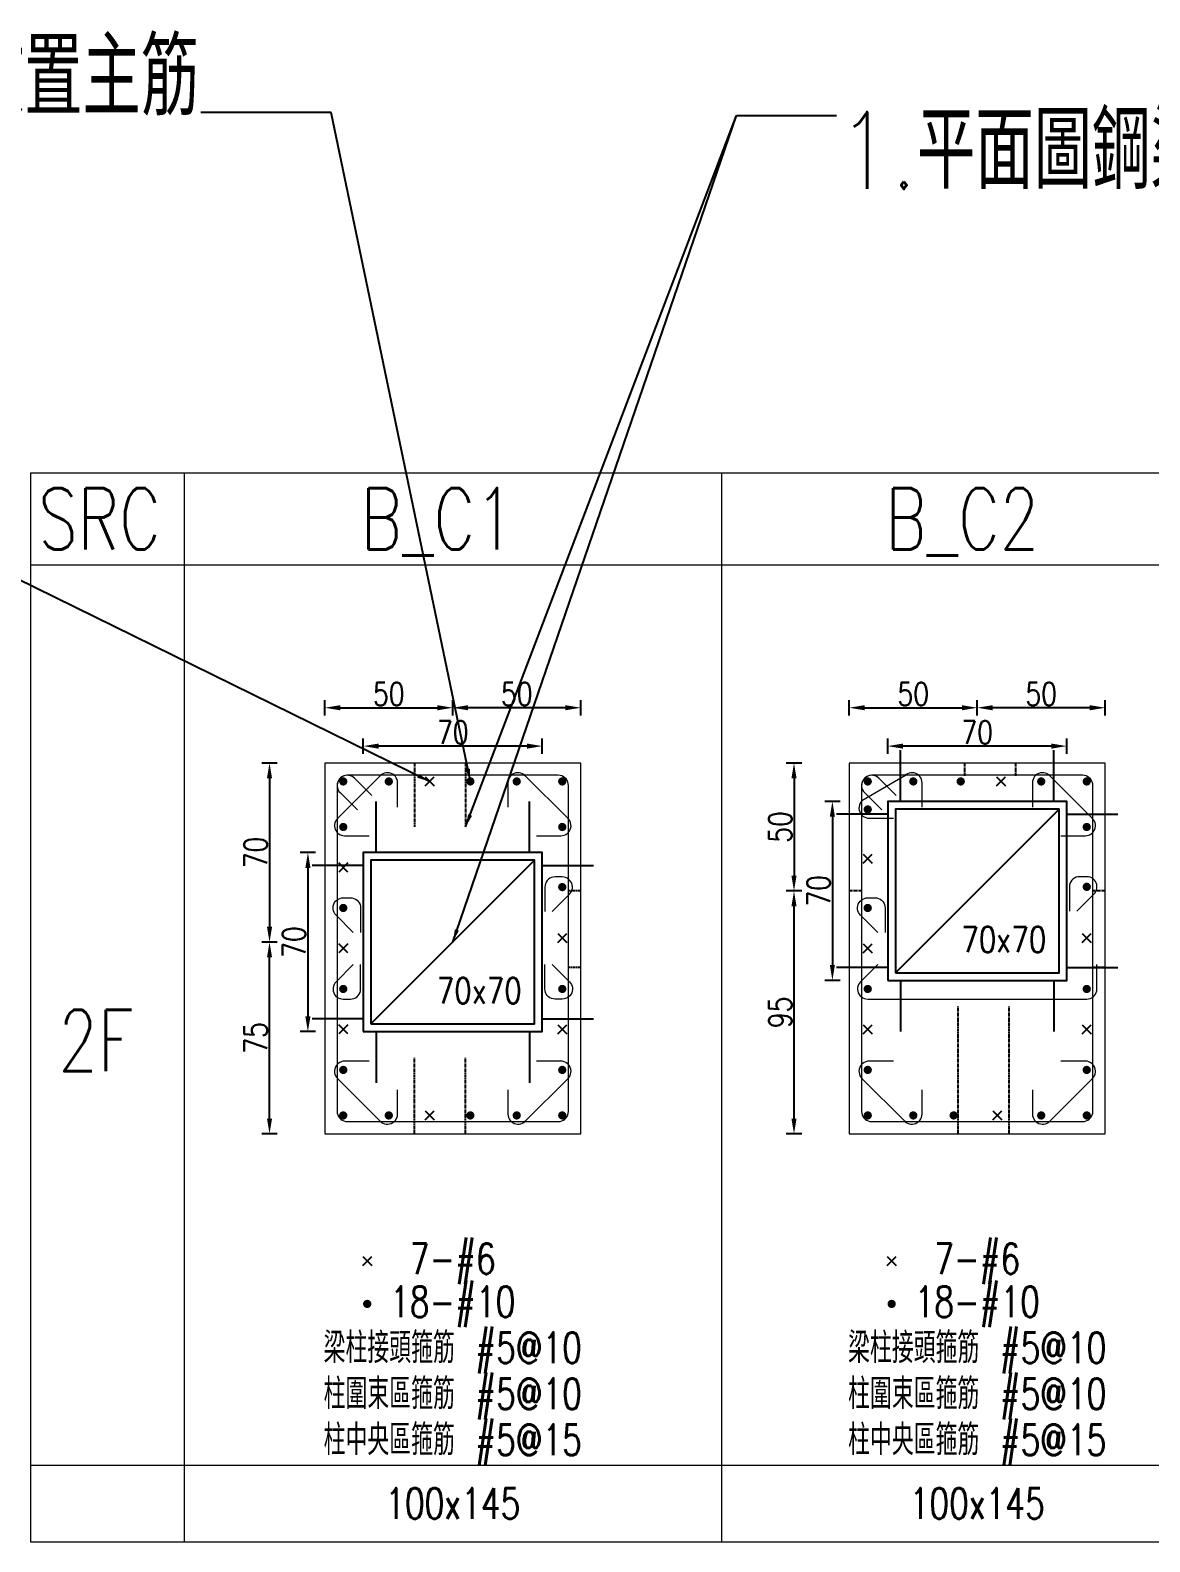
# Model space of a CAD drawing. Header units: millimetres. Extents: x 1453 to 6172, y 54950 to 59013.
# Drawn here: x 2267 to 2705, y 55389 to 55980 of the extents above; entities that cross this region are included whole.
import ezdxf
from ezdxf.enums import TextEntityAlignment as Align

# ---------------------------------------------------------------- set-up
doc = ezdxf.new("R2010")
doc.units = ezdxf.units.MM
doc.linetypes.add('CENTER', pattern=[2, 1.25, -0.25, 0.25, -0.25])
for name, color, linetype in [('SRC鋼梁', 1, 'Continuous'), ('TC-鋼柱', 11, 'Continuous'), ('主筋斷面', 1, 'Continuous'), ('工作筋', 1, 'Continuous'), ('文字-主筋根數', 7, 'Continuous'), ('文字-剪力筋 中央區', 7, 'Continuous'), ('文字-剪力筋-BC', 7, 'Continuous'), ('文字-剪力筋-圍束區', 7, 'Continuous'), ('文字-斷面尺寸', 7, 'Continuous'), ('文字-柱線名稱', 7, 'Continuous'), ('文字-樓群名稱', 7, 'Continuous'), ('柱斷面線', 4, 'Continuous'), ('標註字', 4, 'Continuous'), ('箍筋線', 1, 'Continuous'), ('網格線', 7, 'Continuous')]:
    doc.layers.add(name, color=color, linetype=linetype)
doc.layers.add('TC-鋼粱(隱藏)', color=183, linetype='CENTER', plot=False)
doc.styles.get("Standard").update_dxf_attribs({"font": 'arial.ttf'})
doc.styles.add('TXT', font='TXT.shx', dxfattribs={"width": 0.8, "bigfont": 'ae.shx'})
doc.dimstyles.new('ISO-25', dxfattribs={"dimtxt": 2.5, "dimasz": 2.5, "dimexe": 1.25, "dimexo": 0.625, "dimtad": 1, "dimtxsty": 'Standard', "dimcen": 2.5, "dimadec": 0, "dimazin": 0, "dimtfac": 1, "dimtmove": 0, "dimatfit": 3, "dimfxl": 1, "dimarcsym": 0})
doc.dimstyles.new('TC-DIM1(60)', dxfattribs={"dimscale": 0.3, "dimtxt": 30, "dimasz": 20, "dimexe": 10, "dimexo": 10, "dimgap": 3, "dimtad": 1, "dimdec": 1, "dimdsep": 46, "dimtxsty": 'TXT', "dimcen": 1, "dimclrd": 4, "dimclre": 4, "dimclrt": 6, "dimadec": 0, "dimazin": 0, "dimtfac": 1, "dimtdec": 1, "dimtix": 1, "dimtofl": 0, "dimtmove": 2, "dimatfit": 3, "dimfxl": 10, "dimtolj": 1, "dimtzin": 0, "dimarcsym": 0})

# ---------------------------------------------------------------- blocks, each defined once
blk = doc.blocks.new('Circle_Filled')
at = {"const_width": 0.5}
blk.add_lwpolyline([(-0.25, 0, 1), (0.25, 0, 1)], format="xyb", close=True, dxfattribs=at)
blk = doc.blocks.new('*D92')
at = {"layer": 'Defpoints', "color": 0}
for p in [(2432.09, 55715.35), (2432.09, 55700.35), (2382.08, 55693.73)]:
    blk.add_point(p, dxfattribs=at)
at = {"layer": '標註字', "color": 4, "lineweight": -2}
for p, q in [((2382.08, 55712.35), (2382.08, 55718.35)), ((2432.09, 55712.35), (2432.09, 55718.35)), ((2388.08, 55715.35), (2426.09, 55715.35))]:
    blk.add_line(p, q, dxfattribs=at)
at = {"layer": '標註字', "color": 4}
for points in [[(2388.08, 55716.35), (2388.08, 55714.35), (2382.08, 55715.35)], [(2426.09, 55716.35), (2426.09, 55714.35), (2432.09, 55715.35)]]:
    blk.add_solid(points, dxfattribs=at)
at = {"layer": '標註字', "color": 6, "insert": (2407.08, 55720.75), "char_height": 9, "attachment_point": 5, "style": 'TXT'}
blk.add_mtext('\\A1;50', dxfattribs=at)
blk = doc.blocks.new('*D93')
at = {"layer": 'Defpoints', "color": 0}
for p in [(2432.09, 55715.35), (2432.09, 55700.35), (2482.08, 55693.73)]:
    blk.add_point(p, dxfattribs=at)
at = {"layer": '標註字', "color": 4, "lineweight": -2}
for p, q in [((2432.09, 55712.35), (2432.09, 55718.35)), ((2482.08, 55712.35), (2482.08, 55718.35)), ((2476.08, 55715.35), (2438.09, 55715.35))]:
    blk.add_line(p, q, dxfattribs=at)
at = {"layer": '標註字', "color": 4}
for points in [[(2438.09, 55716.35), (2438.09, 55714.35), (2432.09, 55715.35)], [(2476.08, 55716.35), (2476.08, 55714.35), (2482.08, 55715.35)]]:
    blk.add_solid(points, dxfattribs=at)
at = {"layer": '標註字', "color": 6, "insert": (2457.08, 55720.75), "char_height": 9, "attachment_point": 5, "style": 'TXT'}
blk.add_mtext('\\A1;50', dxfattribs=at)
blk = doc.blocks.new('*D94')
at = {"layer": 'Defpoints', "color": 0}
for p in [(2360.46, 55623.73), (2375.46, 55623.73), (2382.08, 55548.73)]:
    blk.add_point(p, dxfattribs=at)
at = {"layer": '標註字', "color": 4, "lineweight": -2}
for p, q in [((2363.46, 55623.73), (2357.46, 55623.73)), ((2360.46, 55554.73), (2360.46, 55617.73)), ((2363.46, 55548.73), (2357.46, 55548.73))]:
    blk.add_line(p, q, dxfattribs=at)
at = {"layer": '標註字', "color": 4}
for points in [[(2359.46, 55617.73), (2361.46, 55617.73), (2360.46, 55623.73)], [(2359.46, 55554.73), (2361.46, 55554.73), (2360.46, 55548.73)]]:
    blk.add_solid(points, dxfattribs=at)
at = {"layer": '標註字', "color": 6, "insert": (2355.06, 55586.23), "char_height": 9, "attachment_point": 5, "rotation": 90, "style": 'TXT'}
blk.add_mtext('\\A1;75', dxfattribs=at)
blk = doc.blocks.new('*D95')
at = {"layer": 'Defpoints', "color": 0}
for p in [(2382.08, 55693.73), (2360.46, 55623.73), (2375.46, 55623.73)]:
    blk.add_point(p, dxfattribs=at)
at = {"layer": '標註字', "color": 4, "lineweight": -2}
for p, q in [((2363.46, 55693.73), (2357.46, 55693.73)), ((2360.46, 55687.73), (2360.46, 55629.73)), ((2363.46, 55623.73), (2357.46, 55623.73))]:
    blk.add_line(p, q, dxfattribs=at)
at = {"layer": '標註字', "color": 4}
for points in [[(2359.46, 55687.73), (2361.46, 55687.73), (2360.46, 55693.73)], [(2359.46, 55629.73), (2361.46, 55629.73), (2360.46, 55623.73)]]:
    blk.add_solid(points, dxfattribs=at)
at = {"layer": '標註字', "color": 6, "insert": (2355.06, 55658.73), "char_height": 9, "attachment_point": 5, "rotation": 90, "style": 'TXT'}
blk.add_mtext('\\A1;70', dxfattribs=at)
blk = doc.blocks.new('*D96')
at = {"layer": 'Defpoints', "color": 0}
for p in [(2397.08, 55658.73), (2375.46, 55588.73), (2397.08, 55588.73)]:
    blk.add_point(p, dxfattribs=at)
at = {"layer": '標註字', "color": 4, "lineweight": -2}
for p, q in [((2378.46, 55658.73), (2372.46, 55658.73)), ((2375.46, 55652.73), (2375.46, 55594.73)), ((2378.46, 55588.73), (2372.46, 55588.73))]:
    blk.add_line(p, q, dxfattribs=at)
at = {"layer": '標註字', "color": 4}
for points in [[(2374.46, 55652.73), (2376.46, 55652.73), (2375.46, 55658.73)], [(2374.46, 55594.73), (2376.46, 55594.73), (2375.46, 55588.73)]]:
    blk.add_solid(points, dxfattribs=at)
at = {"layer": '標註字', "color": 6, "insert": (2370.06, 55623.73), "char_height": 9, "attachment_point": 5, "rotation": 90, "style": 'TXT'}
blk.add_mtext('\\A1;70', dxfattribs=at)
blk = doc.blocks.new('*D97')
at = {"layer": 'Defpoints', "color": 0}
for p in [(2397.08, 55700.35), (2397.08, 55658.73), (2467.08, 55658.73)]:
    blk.add_point(p, dxfattribs=at)
at = {"layer": '標註字', "color": 4, "lineweight": -2}
for p, q in [((2397.08, 55697.35), (2397.08, 55703.35)), ((2467.08, 55697.35), (2467.08, 55703.35)), ((2461.08, 55700.35), (2403.08, 55700.35))]:
    blk.add_line(p, q, dxfattribs=at)
at = {"layer": '標註字', "color": 4}
for points in [[(2403.08, 55701.35), (2403.08, 55699.35), (2397.08, 55700.35)], [(2461.08, 55701.35), (2461.08, 55699.35), (2467.08, 55700.35)]]:
    blk.add_solid(points, dxfattribs=at)
at = {"layer": '標註字', "color": 6, "insert": (2432.08, 55705.75), "char_height": 9, "attachment_point": 5, "style": 'TXT'}
blk.add_mtext('\\A1;70', dxfattribs=at)
blk = doc.blocks.new('x')
at = {"layer": '工作筋'}
for p, q in [((-1.77, -1.77), (1.77, 1.77)), ((-1.77, 1.77), (1.77, -1.77))]:
    blk.add_line(p, q, dxfattribs=at)
blk = doc.blocks.new('*D11')
at = {"layer": 'Defpoints', "color": 0}
for p in [(2637.09, 55715.35), (2637.09, 55700.35), (2587.08, 55693.73)]:
    blk.add_point(p, dxfattribs=at)
at = {"layer": '標註字', "color": 4, "lineweight": -2}
for p, q in [((2587.08, 55712.35), (2587.08, 55718.35)), ((2637.09, 55712.35), (2637.09, 55718.35)), ((2593.08, 55715.35), (2631.09, 55715.35))]:
    blk.add_line(p, q, dxfattribs=at)
at = {"layer": '標註字', "color": 4}
for points in [[(2593.08, 55716.35), (2593.08, 55714.35), (2587.08, 55715.35)], [(2631.09, 55716.35), (2631.09, 55714.35), (2637.09, 55715.35)]]:
    blk.add_solid(points, dxfattribs=at)
at = {"layer": '標註字', "color": 6, "insert": (2612.08, 55720.75), "char_height": 9, "attachment_point": 5, "style": 'TXT'}
blk.add_mtext('\\A1;50', dxfattribs=at)
blk = doc.blocks.new('*D12')
at = {"layer": 'Defpoints', "color": 0}
for p in [(2637.09, 55715.35), (2637.09, 55700.35), (2687.08, 55693.73)]:
    blk.add_point(p, dxfattribs=at)
at = {"layer": '標註字', "color": 4, "lineweight": -2}
for p, q in [((2637.09, 55712.35), (2637.09, 55718.35)), ((2687.08, 55712.35), (2687.08, 55718.35)), ((2681.08, 55715.35), (2643.09, 55715.35))]:
    blk.add_line(p, q, dxfattribs=at)
at = {"layer": '標註字', "color": 4}
for points in [[(2643.09, 55716.35), (2643.09, 55714.35), (2637.09, 55715.35)], [(2681.08, 55716.35), (2681.08, 55714.35), (2687.08, 55715.35)]]:
    blk.add_solid(points, dxfattribs=at)
at = {"layer": '標註字', "color": 6, "insert": (2662.08, 55720.75), "char_height": 9, "attachment_point": 5, "style": 'TXT'}
blk.add_mtext('\\A1;50', dxfattribs=at)
blk = doc.blocks.new('*D13')
at = {"layer": 'Defpoints', "color": 0}
for p in [(2565.46, 55643.73), (2580.46, 55643.73), (2587.08, 55548.73)]:
    blk.add_point(p, dxfattribs=at)
at = {"layer": '標註字', "color": 4, "lineweight": -2}
for p, q in [((2568.46, 55643.73), (2562.46, 55643.73)), ((2565.46, 55554.73), (2565.46, 55637.73)), ((2568.46, 55548.73), (2562.46, 55548.73))]:
    blk.add_line(p, q, dxfattribs=at)
at = {"layer": '標註字', "color": 4}
for points in [[(2564.46, 55637.73), (2566.46, 55637.73), (2565.46, 55643.73)], [(2564.46, 55554.73), (2566.46, 55554.73), (2565.46, 55548.73)]]:
    blk.add_solid(points, dxfattribs=at)
at = {"layer": '標註字', "color": 6, "insert": (2560.06, 55596.23), "char_height": 9, "attachment_point": 5, "rotation": 90, "style": 'TXT'}
blk.add_mtext('\\A1;95', dxfattribs=at)
blk = doc.blocks.new('*D14')
at = {"layer": 'Defpoints', "color": 0}
for p in [(2587.08, 55693.73), (2565.46, 55643.73), (2580.46, 55643.73)]:
    blk.add_point(p, dxfattribs=at)
at = {"layer": '標註字', "color": 4, "lineweight": -2}
for p, q in [((2568.46, 55693.73), (2562.46, 55693.73)), ((2565.46, 55687.73), (2565.46, 55649.73)), ((2568.46, 55643.73), (2562.46, 55643.73))]:
    blk.add_line(p, q, dxfattribs=at)
at = {"layer": '標註字', "color": 4}
for points in [[(2564.46, 55687.73), (2566.46, 55687.73), (2565.46, 55693.73)], [(2564.46, 55649.73), (2566.46, 55649.73), (2565.46, 55643.73)]]:
    blk.add_solid(points, dxfattribs=at)
at = {"layer": '標註字', "color": 6, "insert": (2560.06, 55668.73), "char_height": 9, "attachment_point": 5, "rotation": 90, "style": 'TXT'}
blk.add_mtext('\\A1;50', dxfattribs=at)
blk = doc.blocks.new('*D15')
at = {"layer": 'Defpoints', "color": 0}
for p in [(2602.08, 55678.73), (2580.46, 55608.73), (2602.08, 55608.73)]:
    blk.add_point(p, dxfattribs=at)
at = {"layer": '標註字', "color": 4, "lineweight": -2}
for p, q in [((2583.46, 55678.73), (2577.46, 55678.73)), ((2580.46, 55672.73), (2580.46, 55614.73)), ((2583.46, 55608.73), (2577.46, 55608.73))]:
    blk.add_line(p, q, dxfattribs=at)
at = {"layer": '標註字', "color": 4}
for points in [[(2579.46, 55672.73), (2581.46, 55672.73), (2580.46, 55678.73)], [(2579.46, 55614.73), (2581.46, 55614.73), (2580.46, 55608.73)]]:
    blk.add_solid(points, dxfattribs=at)
at = {"layer": '標註字', "color": 6, "insert": (2575.06, 55643.73), "char_height": 9, "attachment_point": 5, "rotation": 90, "style": 'TXT'}
blk.add_mtext('\\A1;70', dxfattribs=at)
blk = doc.blocks.new('*D16')
at = {"layer": 'Defpoints', "color": 0}
for p in [(2602.08, 55700.35), (2602.08, 55678.73), (2672.08, 55678.73)]:
    blk.add_point(p, dxfattribs=at)
at = {"layer": '標註字', "color": 4, "lineweight": -2}
for p, q in [((2602.08, 55697.35), (2602.08, 55703.35)), ((2672.08, 55697.35), (2672.08, 55703.35)), ((2666.08, 55700.35), (2608.08, 55700.35))]:
    blk.add_line(p, q, dxfattribs=at)
at = {"layer": '標註字', "color": 4}
for points in [[(2608.08, 55701.35), (2608.08, 55699.35), (2602.08, 55700.35)], [(2666.08, 55701.35), (2666.08, 55699.35), (2672.08, 55700.35)]]:
    blk.add_solid(points, dxfattribs=at)
at = {"layer": '標註字', "color": 6, "insert": (2637.08, 55705.75), "char_height": 9, "attachment_point": 5, "style": 'TXT'}
blk.add_mtext('\\A1;70', dxfattribs=at)
blk = doc.blocks.new('-70x70')
for points in [[(0, 0), (70, 0), (70, 70), (0, 70)], [(3, 3), (67, 3), (67, 67), (3, 67)]]:
    blk.add_lwpolyline(points, close=True)
at = {"layer": 'Defpoints', "color": 2}
for p, q in [((5, 85), (5, 90)), ((65, 85), (65, 90)), ((-15, 65), (-20, 65)), ((85, 65), (90, 65)), ((-15, 5), (-20, 5)), ((85, 5), (90, 5)), ((5, -15), (5, -20)), ((65, -15), (65, -20))]:
    blk.add_line(p, q, dxfattribs=at)
at = {"layer": 'Defpoints'}
for p, q in [((5, 70), (5, 85)), ((65, 70), (65, 85)), ((3, 3), (67, 67)), ((0, 65), (-15, 65)), ((70, 65), (85, 65)), ((0, 5), (-15, 5)), ((5, 0), (5, -15)), ((65, 0), (65, -15)), ((70, 5), (85, 5))]:
    blk.add_line(p, q, dxfattribs=at)
at = {"layer": 'Defpoints', "style": 'TXT', "width": 0.8}
blk.add_text('70x70', height=10, dxfattribs=at).set_placement((62, 8), align=Align.BOTTOM_RIGHT)

msp = doc.modelspace()

# ---------------------------------------------------------------- linework, layer by layer
at = {"layer": 'TC-鋼粱(隱藏)'}
for p, q in [((2417.08, 55693.73), (2417.08, 55668.73)), ((2437.08, 55693.73), (2437.08, 55668.73)), ((2632.08, 55693.73), (2632.08, 55688.73)), ((2652.08, 55693.73), (2652.08, 55688.73)), ((2592.08, 55673.73), (2587.08, 55673.73)), ((2482.08, 55643.79), (2477.08, 55643.79)), ((2592.08, 55643.73), (2587.08, 55643.73)), ((2687.08, 55643.73), (2682.08, 55643.73)), ((2482.08, 55613.79), (2477.08, 55613.79)), ((2687.08, 55613.73), (2682.08, 55613.73)), ((2629.58, 55548.73), (2629.58, 55598.73)), ((2649.58, 55548.73), (2649.58, 55598.73)), ((2417.08, 55548.73), (2417.08, 55578.73)), ((2437.08, 55548.73), (2437.08, 55578.73))]:
    msp.add_line(p, q, dxfattribs=at)
at = {"layer": '柱斷面線', "lineweight": 5}
for points in [[(2382.08, 55548.73), (2482.08, 55548.73), (2482.08, 55693.73), (2382.08, 55693.73), (2382.08, 55548.73)], [(2587.08, 55548.73), (2687.08, 55548.73), (2687.08, 55693.73), (2587.08, 55693.73), (2587.08, 55548.73)]]:
    msp.add_lwpolyline(points, dxfattribs=at)
at = {"layer": '箍筋線', "lineweight": 5}
for points in [[(2410.51, 55676.44), (2410.51, 55685.98), (2410.45, 55686.64), (2410.29, 55687.29), (2410.01, 55687.9), (2409.64, 55688.46), (2409.18, 55688.94), (2408.65, 55689.34), (2408.06, 55689.65), (2407.42, 55689.85), (2406.76, 55689.95), (2406.09, 55689.93), (2405.43, 55689.8), (2404.81, 55689.56), (2404.23, 55689.22), (2403.72, 55688.79), (2387.02, 55672.09), (2386.59, 55671.57), (2386.25, 55671), (2386.01, 55670.37), (2385.88, 55669.72), (2385.86, 55669.05), (2385.95, 55668.39), (2386.16, 55667.75), (2386.46, 55667.16), (2386.87, 55666.63), (2387.35, 55666.17), (2387.91, 55665.8), (2388.52, 55665.52), (2389.16, 55665.36), (2389.83, 55665.3), (2399.37, 55665.3)], [(2400.41, 55681.02), (2393.66, 55687.77), (2393.15, 55688.2), (2392.58, 55688.54), (2391.95, 55688.78), (2391.3, 55688.91), (2390.63, 55688.93), (2389.97, 55688.83), (2389.33, 55688.63), (2388.74, 55688.32), (2388.2, 55687.92), (2387.74, 55687.43), (2387.37, 55686.88), (2387.1, 55686.27), (2386.93, 55685.62), (2386.88, 55684.96), (2386.88, 55557.5), (2386.94, 55556.81), (2387.12, 55556.14), (2387.41, 55555.51), (2387.81, 55554.94), (2388.3, 55554.45), (2388.86, 55554.05), (2389.49, 55553.76), (2390.16, 55553.58), (2390.85, 55553.52), (2473.31, 55553.52), (2474, 55553.58), (2474.67, 55553.76), (2475.3, 55554.05), (2475.87, 55554.45), (2476.36, 55554.94), (2476.75, 55555.51), (2477.05, 55556.14), (2477.23, 55556.81), (2477.29, 55557.5), (2477.29, 55684.96), (2477.23, 55685.65), (2477.05, 55686.32), (2476.75, 55686.94), (2476.36, 55687.51), (2475.87, 55688), (2475.3, 55688.4), (2474.67, 55688.69), (2474, 55688.87), (2473.31, 55688.93), (2390.85, 55688.93), (2390.19, 55688.88), (2389.54, 55688.71), (2388.93, 55688.44), (2388.37, 55688.06), (2387.89, 55687.61), (2387.49, 55687.07), (2387.18, 55686.48), (2386.98, 55685.84), (2386.88, 55685.18), (2386.9, 55684.51), (2387.03, 55683.86), (2387.27, 55683.23), (2387.61, 55682.66), (2388.04, 55682.15), (2394.79, 55675.4)], [(2464.79, 55665.3), (2474.33, 55665.3), (2475, 55665.36), (2475.65, 55665.52), (2476.26, 55665.8), (2476.81, 55666.17), (2477.3, 55666.63), (2477.7, 55667.16), (2478.01, 55667.75), (2478.21, 55668.39), (2478.3, 55669.05), (2478.28, 55669.72), (2478.15, 55670.37), (2477.92, 55671), (2477.58, 55671.57), (2477.14, 55672.09), (2460.44, 55688.79), (2459.93, 55689.22), (2459.35, 55689.56), (2458.73, 55689.8), (2458.08, 55689.93), (2457.41, 55689.95), (2456.75, 55689.85), (2456.11, 55689.65), (2455.52, 55689.34), (2454.98, 55688.94), (2454.52, 55688.46), (2454.15, 55687.9), (2453.88, 55687.29), (2453.71, 55686.64), (2453.66, 55685.98), (2453.66, 55676.44)], [(2615.51, 55676.44), (2615.51, 55685.98), (2615.45, 55686.64), (2615.29, 55687.29), (2615.01, 55687.9), (2614.64, 55688.46), (2614.18, 55688.94), (2613.65, 55689.34), (2613.06, 55689.65), (2612.42, 55689.85), (2611.76, 55689.95), (2611.09, 55689.93), (2610.43, 55689.8), (2609.81, 55689.56), (2609.23, 55689.22), (2608.72, 55688.79), (2592.02, 55678.94), (2591.59, 55678.43), (2591.25, 55677.85), (2591.01, 55677.23), (2590.88, 55676.57), (2590.86, 55675.91), (2590.95, 55675.24), (2591.16, 55674.61), (2591.46, 55674.01), (2591.87, 55673.48), (2592.35, 55673.02), (2592.91, 55672.65), (2593.52, 55672.38), (2594.16, 55672.21), (2594.83, 55672.15), (2604.37, 55672.15)], [(2605.41, 55681.02), (2598.66, 55687.77), (2598.15, 55688.2), (2597.58, 55688.54), (2596.95, 55688.78), (2596.3, 55688.91), (2595.63, 55688.93), (2594.97, 55688.83), (2594.33, 55688.63), (2593.74, 55688.32), (2593.2, 55687.92), (2592.74, 55687.43), (2592.37, 55686.88), (2592.1, 55686.27), (2591.93, 55685.62), (2591.88, 55684.96), (2591.88, 55557.5), (2591.94, 55556.81), (2592.12, 55556.14), (2592.41, 55555.51), (2592.81, 55554.94), (2593.3, 55554.45), (2593.86, 55554.05), (2594.49, 55553.76), (2595.16, 55553.58), (2595.85, 55553.52), (2678.31, 55553.52), (2679, 55553.58), (2679.67, 55553.76), (2680.3, 55554.05), (2680.87, 55554.45), (2681.36, 55554.94), (2681.75, 55555.51), (2682.05, 55556.14), (2682.23, 55556.81), (2682.29, 55557.5), (2682.29, 55684.96), (2682.23, 55685.65), (2682.05, 55686.32), (2681.75, 55686.94), (2681.36, 55687.51), (2680.87, 55688), (2680.3, 55688.4), (2679.67, 55688.69), (2679, 55688.87), (2678.31, 55688.93), (2595.85, 55688.93), (2595.19, 55688.88), (2594.54, 55688.71), (2593.93, 55688.44), (2593.37, 55688.06), (2592.89, 55687.61), (2592.49, 55687.07), (2592.18, 55686.48), (2591.98, 55685.84), (2591.88, 55685.18), (2591.9, 55684.51), (2592.03, 55683.86), (2592.27, 55683.23), (2592.61, 55682.66), (2593.04, 55682.15), (2599.79, 55675.4)], [(2669.79, 55665.3), (2679.33, 55665.3), (2680, 55665.36), (2680.65, 55665.52), (2681.26, 55665.8), (2681.81, 55666.17), (2682.3, 55666.63), (2682.7, 55667.16), (2683.01, 55667.75), (2683.21, 55668.39), (2683.3, 55669.05), (2683.28, 55669.72), (2683.15, 55670.37), (2682.92, 55671), (2682.58, 55671.57), (2682.14, 55672.09), (2665.44, 55688.79), (2664.93, 55689.22), (2664.35, 55689.56), (2663.73, 55689.8), (2663.08, 55689.93), (2662.41, 55689.95), (2661.75, 55689.85), (2661.11, 55689.65), (2660.52, 55689.34), (2659.98, 55688.94), (2659.52, 55688.46), (2659.15, 55687.9), (2658.88, 55687.29), (2658.71, 55686.64), (2658.66, 55685.98), (2658.66, 55676.44)], [(2470.97, 55635.66), (2477.71, 55642.4), (2478.14, 55642.92), (2478.48, 55643.49), (2478.72, 55644.11), (2478.85, 55644.77), (2478.87, 55645.44), (2478.78, 55646.1), (2478.57, 55646.74), (2478.27, 55647.33), (2477.87, 55647.86), (2477.38, 55648.32), (2476.82, 55648.69), (2476.21, 55648.97), (2475.57, 55649.13), (2474.9, 55649.19), (2472.06, 55649.19), (2471.37, 55649.13), (2470.7, 55648.95), (2470.07, 55648.66), (2469.5, 55648.26), (2469.01, 55647.77), (2468.61, 55647.2), (2468.32, 55646.57), (2468.14, 55645.91), (2468.08, 55645.22), (2468.08, 55635.68)], [(2675.97, 55635.76), (2682.71, 55642.5), (2683.14, 55643.02), (2683.48, 55643.59), (2683.72, 55644.21), (2683.85, 55644.87), (2683.87, 55645.54), (2683.78, 55646.2), (2683.57, 55646.84), (2683.27, 55647.43), (2682.87, 55647.96), (2682.38, 55648.42), (2681.82, 55648.79), (2681.21, 55649.07), (2680.57, 55649.23), (2679.9, 55649.29), (2677.06, 55649.29), (2676.37, 55649.23), (2675.7, 55649.05), (2675.07, 55648.76), (2674.5, 55648.36), (2674.01, 55647.87), (2673.61, 55647.3), (2673.32, 55646.67), (2673.14, 55646.01), (2673.08, 55645.32), (2673.08, 55635.78)], [(2393.2, 55627.5), (2386.45, 55634.25), (2386.02, 55634.76), (2385.68, 55635.34), (2385.44, 55635.96), (2385.31, 55636.61), (2385.29, 55637.28), (2385.39, 55637.94), (2385.59, 55638.58), (2385.9, 55639.17), (2386.3, 55639.71), (2386.78, 55640.17), (2387.34, 55640.54), (2387.95, 55640.81), (2388.6, 55640.98), (2389.26, 55641.03), (2392.11, 55641.03), (2392.8, 55640.97), (2393.47, 55640.8), (2394.09, 55640.5), (2394.66, 55640.1), (2395.15, 55639.61), (2395.55, 55639.05), (2395.84, 55638.42), (2396.02, 55637.75), (2396.08, 55637.06), (2396.08, 55627.52)], [(2598.2, 55627.5), (2591.45, 55634.25), (2591.02, 55634.76), (2590.68, 55635.34), (2590.44, 55635.96), (2590.31, 55636.61), (2590.29, 55637.28), (2590.39, 55637.94), (2590.59, 55638.58), (2590.9, 55639.17), (2591.3, 55639.71), (2591.78, 55640.17), (2592.34, 55640.54), (2592.95, 55640.81), (2593.6, 55640.98), (2594.26, 55641.03), (2597.11, 55641.03), (2597.8, 55640.97), (2598.47, 55640.8), (2599.09, 55640.5), (2599.66, 55640.1), (2600.15, 55639.61), (2600.55, 55639.05), (2600.84, 55638.42), (2601.02, 55637.75), (2601.08, 55637.06), (2601.08, 55627.52)], [(2393.2, 55614.95), (2386.45, 55608.2), (2386.02, 55607.69), (2385.68, 55607.12), (2385.44, 55606.49), (2385.31, 55605.84), (2385.29, 55605.17), (2385.39, 55604.51), (2385.59, 55603.87), (2385.9, 55603.28), (2386.3, 55602.74), (2386.78, 55602.29), (2387.34, 55601.91), (2387.95, 55601.64), (2388.6, 55601.47), (2389.26, 55601.42), (2392.11, 55601.42), (2392.8, 55601.48), (2393.47, 55601.66), (2394.09, 55601.95), (2394.66, 55602.35), (2395.15, 55602.84), (2395.55, 55603.41), (2395.84, 55604.03), (2396.02, 55604.7), (2396.08, 55605.39), (2396.08, 55614.93)], [(2470.97, 55614.95), (2477.71, 55608.2), (2478.14, 55607.69), (2478.48, 55607.12), (2478.72, 55606.49), (2478.85, 55605.84), (2478.87, 55605.17), (2478.78, 55604.51), (2478.57, 55603.87), (2478.27, 55603.28), (2477.87, 55602.74), (2477.38, 55602.29), (2476.82, 55601.91), (2476.21, 55601.64), (2475.57, 55601.47), (2474.9, 55601.42), (2472.06, 55601.42), (2471.37, 55601.48), (2470.7, 55601.66), (2470.07, 55601.95), (2469.5, 55602.35), (2469.01, 55602.84), (2468.61, 55603.41), (2468.32, 55604.03), (2468.14, 55604.7), (2468.08, 55605.39), (2468.08, 55614.93)], [(2598.2, 55614.95), (2591.45, 55608.2), (2591.02, 55607.69), (2590.68, 55607.12), (2590.44, 55606.49), (2590.31, 55605.84), (2590.29, 55605.17), (2590.39, 55604.51), (2590.59, 55603.87), (2590.9, 55603.28), (2591.3, 55602.74), (2591.78, 55602.29), (2592.34, 55601.91), (2592.95, 55601.64), (2593.6, 55601.47), (2594.26, 55601.42), (2679.85, 55601.42), (2680.54, 55601.48), (2681.21, 55601.66), (2681.84, 55601.95), (2682.4, 55602.35), (2682.89, 55602.84), (2683.29, 55603.41), (2683.58, 55604.03), (2683.76, 55604.7), (2683.82, 55605.39), (2683.82, 55614.93)], [(2399.37, 55577.15), (2389.83, 55577.15), (2389.16, 55577.1), (2388.52, 55576.93), (2387.91, 55576.66), (2387.35, 55576.29), (2386.87, 55575.83), (2386.46, 55575.29), (2386.16, 55574.7), (2385.95, 55574.06), (2385.86, 55573.4), (2385.88, 55572.73), (2386.01, 55572.08), (2386.25, 55571.45), (2386.59, 55570.88), (2387.02, 55570.37), (2403.72, 55553.66), (2404.23, 55553.23), (2404.81, 55552.89), (2405.43, 55552.65), (2406.09, 55552.52), (2406.76, 55552.51), (2407.42, 55552.6), (2408.06, 55552.8), (2408.65, 55553.11), (2409.18, 55553.51), (2409.64, 55554), (2410.01, 55554.55), (2410.29, 55555.16), (2410.45, 55555.81), (2410.51, 55556.47), (2410.51, 55566.01)], [(2453.66, 55566.01), (2453.66, 55556.47), (2453.71, 55555.81), (2453.88, 55555.16), (2454.15, 55554.55), (2454.52, 55554), (2454.98, 55553.51), (2455.52, 55553.11), (2456.11, 55552.8), (2456.75, 55552.6), (2457.41, 55552.51), (2458.08, 55552.52), (2458.73, 55552.65), (2459.35, 55552.89), (2459.93, 55553.23), (2460.44, 55553.66), (2477.14, 55570.37), (2477.58, 55570.88), (2477.92, 55571.45), (2478.15, 55572.08), (2478.28, 55572.73), (2478.3, 55573.4), (2478.21, 55574.06), (2478.01, 55574.7), (2477.7, 55575.29), (2477.3, 55575.83), (2476.81, 55576.29), (2476.26, 55576.66), (2475.65, 55576.93), (2475, 55577.1), (2474.33, 55577.15), (2464.79, 55577.15)], [(2604.37, 55577.15), (2594.83, 55577.15), (2594.16, 55577.1), (2593.52, 55576.93), (2592.91, 55576.66), (2592.35, 55576.29), (2591.87, 55575.83), (2591.46, 55575.29), (2591.16, 55574.7), (2590.95, 55574.06), (2590.86, 55573.4), (2590.88, 55572.73), (2591.01, 55572.08), (2591.25, 55571.45), (2591.59, 55570.88), (2592.02, 55570.37), (2608.72, 55553.66), (2609.23, 55553.23), (2609.81, 55552.89), (2610.43, 55552.65), (2611.09, 55552.52), (2611.76, 55552.51), (2612.42, 55552.6), (2613.06, 55552.8), (2613.65, 55553.11), (2614.18, 55553.51), (2614.64, 55554), (2615.01, 55554.55), (2615.29, 55555.16), (2615.45, 55555.81), (2615.51, 55556.47), (2615.51, 55566.01)], [(2658.66, 55566.01), (2658.66, 55556.47), (2658.71, 55555.81), (2658.88, 55555.16), (2659.15, 55554.55), (2659.52, 55554), (2659.98, 55553.51), (2660.52, 55553.11), (2661.11, 55552.8), (2661.75, 55552.6), (2662.41, 55552.51), (2663.08, 55552.52), (2663.73, 55552.65), (2664.35, 55552.89), (2664.93, 55553.23), (2665.44, 55553.66), (2682.14, 55570.37), (2682.58, 55570.88), (2682.92, 55571.45), (2683.15, 55572.08), (2683.28, 55572.73), (2683.3, 55573.4), (2683.21, 55574.06), (2683.01, 55574.7), (2682.7, 55575.29), (2682.3, 55575.83), (2681.81, 55576.29), (2681.26, 55576.66), (2680.65, 55576.93), (2680, 55577.1), (2679.33, 55577.15), (2669.79, 55577.15)]]:
    msp.add_lwpolyline(points, dxfattribs=at)
at = {"layer": '網格線', "lineweight": 5}
for points in [[(2267.08, 55807.23), (2327.08, 55807.23)], [(2267.08, 55807.23), (2267.08, 55771.23)], [(2327.08, 55807.23), (2537.08, 55807.23)], [(2327.08, 55807.23), (2327.08, 55771.23)], [(2537.08, 55807.23), (2737.08, 55807.23)], [(2537.08, 55807.23), (2537.08, 55771.23)], [(2267.08, 55771.23), (2267.08, 55419.23)], [(2267.08, 55771.23), (2327.08, 55771.23)], [(2327.08, 55771.23), (2327.08, 55419.23)], [(2327.08, 55771.23), (2537.08, 55771.23)], [(2537.08, 55771.23), (2537.08, 55419.23)], [(2537.08, 55771.23), (2737.08, 55771.23)], [(2267.08, 55419.23), (2267.08, 55389.23)], [(2267.08, 55419.23), (2327.08, 55419.23)], [(2327.08, 55419.23), (2537.08, 55419.23)], [(2327.08, 55419.23), (2327.08, 55389.23)], [(2537.08, 55419.23), (2737.08, 55419.23)], [(2537.08, 55419.23), (2537.08, 55389.23)], [(2267.08, 55389.23), (2327.08, 55389.23)], [(2327.08, 55389.23), (2537.08, 55389.23)], [(2537.08, 55389.23), (2737.08, 55389.23)]]:
    msp.add_lwpolyline(points, dxfattribs=at)

# ---------------------------------------------------------------- block references
at = {"layer": 'SRC鋼梁'}
for p in [(2423.02, 55686.53), (2594.28, 55589.56)]:
    msp.add_blockref('x', p, dxfattribs=at)
at = {"layer": 'SRC鋼梁', "xscale": -1, "rotation": 180}
for p in [(2646.35, 55686.53), (2594.28, 55656.32), (2474.88, 55625.3), (2679.88, 55625.35), (2594.28, 55621.23), (2474.88, 55589.56), (2679.88, 55589.56), (2423.02, 55555.93), (2644.98, 55555.93), (2398.64, 55499.05), (2603.64, 55499.05)]:
    msp.add_blockref('x', p, dxfattribs=at)
at = {"layer": 'SRC鋼梁', "rotation": 180}
for p in [(2389.28, 55652.89), (2389.28, 55589.56)]:
    msp.add_blockref('x', p, dxfattribs=at)
at = {"layer": 'SRC鋼梁', "xscale": -1}
msp.add_blockref('x', (2389.28, 55621.23), dxfattribs=at)
at = {"layer": 'TC-鋼柱'}
for p in [(2602.08, 55608.73), (2397.08, 55588.73)]:
    msp.add_blockref('-70x70', p, dxfattribs=at)
at = {"layer": '主筋斷面', "lineweight": 5, "xscale": 3.220000028610229, "yscale": 3.220000028610229}
for p in [(2389.28, 55686.53), (2407.08, 55686.53), (2457.08, 55686.53), (2474.88, 55686.53), (2594.28, 55686.53), (2612.08, 55686.53), (2630.63, 55686.53), (2662.08, 55686.53), (2679.88, 55686.53), (2594.28, 55675.58), (2389.28, 55668.73), (2474.88, 55668.73), (2679.88, 55668.73), (2474.88, 55645.22), (2679.88, 55645.32), (2389.28, 55637.06), (2594.28, 55637.06), (2389.28, 55605.39), (2474.88, 55605.39), (2594.28, 55605.39), (2679.88, 55605.39), (2389.28, 55573.73), (2474.88, 55573.73), (2594.28, 55573.73), (2679.88, 55573.73), (2389.28, 55555.93), (2407.08, 55555.93), (2438.96, 55555.93), (2457.08, 55555.93), (2474.88, 55555.93), (2594.28, 55555.93), (2612.08, 55555.93), (2627.87, 55555.93), (2662.08, 55555.93), (2679.88, 55555.93), (2398.64, 55482.23), (2603.64, 55482.23)]:
    msp.add_blockref('Circle_Filled', p, dxfattribs=at)
at = {"layer": '主筋斷面', "lineweight": 5, "xscale": -3.220000028610229, "yscale": 3.220000028610229, "rotation": 180}
msp.add_blockref('Circle_Filled', (2438.96, 55686.53), dxfattribs=at)

# ---------------------------------------------------------------- texts
at = {"char_height": 30, "style": 'TXT'}
for s, insert, attachment_point in [('2.閃避鋼梁後重新放置主筋', (2332.97, 55946.83), 9), ('1.平面圖鋼梁鋼柱位置', (2582.71, 55948.24), 1)]:
    msp.add_mtext(s, dxfattribs=dict(at, insert=insert, attachment_point=attachment_point))
at = {"layer": '文字-主筋根數', "style": 'TXT', "width": 0.75}
for s, p in [('7-#6', (2432.08, 55499.05)), ('7-#6', (2637.08, 55499.05)), ('18-#10', (2432.08, 55482.23)), ('18-#10', (2637.08, 55482.23))]:
    msp.add_text(s, height=12, dxfattribs=at).set_placement(p, align=Align.MIDDLE)
at = {"layer": '文字-剪力筋 中央區', "style": 'TXT', "width": 0.75}
for p in [(2432.08, 55428.23), (2637.08, 55428.23)]:
    msp.add_text('柱中央區箍筋 #5@15', height=12, dxfattribs=at).set_placement(p, align=Align.MIDDLE)
at = {"layer": '文字-剪力筋-BC', "style": 'TXT', "width": 0.75}
for p in [(2432.08, 55464.23), (2637.08, 55464.23)]:
    msp.add_text('梁柱接頭箍筋 #5@10', height=12, dxfattribs=at).set_placement(p, align=Align.MIDDLE)
at = {"layer": '文字-剪力筋-圍束區', "style": 'TXT', "width": 0.75}
for p in [(2432.08, 55446.23), (2637.08, 55446.23)]:
    msp.add_text('柱圍束區箍筋 #5@10', height=12, dxfattribs=at).set_placement(p, align=Align.MIDDLE)
at = {"layer": '文字-斷面尺寸', "style": 'TXT', "width": 0.75}
for p in [(2432.08, 55404.23), (2637.08, 55404.23)]:
    msp.add_text('100x145', height=12, dxfattribs=at).set_placement(p, align=Align.MIDDLE)
at = {"layer": '文字-柱線名稱', "style": 'TXT', "width": 0.75}
for s, p in [('SRC', (2270.08, 55789.23)), ('B_C1', (2396.08, 55789.23)), ('B_C2', (2601.08, 55789.23))]:
    msp.add_text(s, height=24, dxfattribs=at).set_placement(p, align=Align.MIDDLE_LEFT)
at = {"layer": '文字-樓群名稱', "style": 'TXT', "width": 0.75}
msp.add_text('2F', height=24, dxfattribs=at).set_placement((2292.58, 55585.23), align=Align.MIDDLE)

# ---------------------------------------------------------------- dimensions: what is measured, and where the dimension line sits
at = {"layer": '標註字'}
for base, p1, p2, picture, middle in [((2432.09, 55715.35), (2382.08, 55693.73), (2432.09, 55700.35), '*D92', (2407.08, 55720.75)), ((2637.09, 55715.35), (2587.08, 55693.73), (2637.09, 55700.35), '*D11', (2612.08, 55720.75)), ((2397.08, 55700.35), (2467.08, 55658.73), (2397.08, 55658.73), '*D97', (2432.08, 55705.75)), ((2602.08, 55700.35), (2672.08, 55678.73), (2602.08, 55678.73), '*D16', (2637.08, 55705.75))]:
    dim = msp.add_linear_dim(base=base, p1=p1, p2=p2, dimstyle='TC-DIM1(60)', override={"dimfxlon": 1}, dxfattribs=at)
    dim.commit()
    dim.dimension.update_dxf_attribs({"geometry": picture, "text_midpoint": middle})
for base, p1, p2, angle, picture, middle in [((2432.09, 55715.35), (2482.08, 55693.73), (2432.09, 55700.35), 180, '*D93', (2457.08, 55720.75)), ((2637.09, 55715.35), (2687.08, 55693.73), (2637.09, 55700.35), 180, '*D12', (2662.08, 55720.75)), ((2360.46, 55623.73), (2382.08, 55693.73), (2375.46, 55623.73), 270, '*D95', (2355.06, 55658.73)), ((2565.46, 55643.73), (2587.08, 55693.73), (2580.46, 55643.73), 270, '*D14', (2560.06, 55668.73)), ((2580.46, 55608.73), (2602.08, 55678.73), (2602.08, 55608.73), 90, '*D15', (2575.06, 55643.73)), ((2375.46, 55588.73), (2397.08, 55658.73), (2397.08, 55588.73), 90, '*D96', (2370.06, 55623.73)), ((2565.46, 55643.73), (2587.08, 55548.73), (2580.46, 55643.73), 90, '*D13', (2560.06, 55596.23)), ((2360.46, 55623.73), (2382.08, 55548.73), (2375.46, 55623.73), 90, '*D94', (2355.06, 55586.23))]:
    dim = msp.add_linear_dim(base=base, p1=p1, p2=p2, angle=angle, dimstyle='TC-DIM1(60)', override={"dimfxlon": 1}, dxfattribs=at)
    dim.commit()
    dim.dimension.update_dxf_attribs({"geometry": picture, "text_midpoint": middle})

# ---------------------------------------------------------------- leaders
at = {"annotation_type": 0, "has_hookline": 1}
for points, hookline_direction, text_width in [([(2438.96, 55686.53), (2384.56, 55948.08), (2333.59, 55948.08)], 1, 293), ([(2437.08, 55668.73), (2543.01, 55946.99), (2582.09, 55946.99)], 0, 238), ([(2423.02, 55686.53), (2145.21, 55823.02), (2057.8, 55823.02)], 1, 604)]:
    msp.add_leader(points, dimstyle='ISO-25', override={"dimasz": 5, "dimgap": 0.625, "dimtad": 0, "dimfxl": 10}, dxfattribs=dict(at, hookline_direction=hookline_direction, text_width=text_width))
msp.add_leader([(2432.08, 55623.73), (2543.01, 55946.99)], dimstyle='ISO-25', override={"dimasz": 5, "dimgap": 0.625, "dimtad": 0, "dimfxl": 10})

doc.saveas('drawing.dxf')
